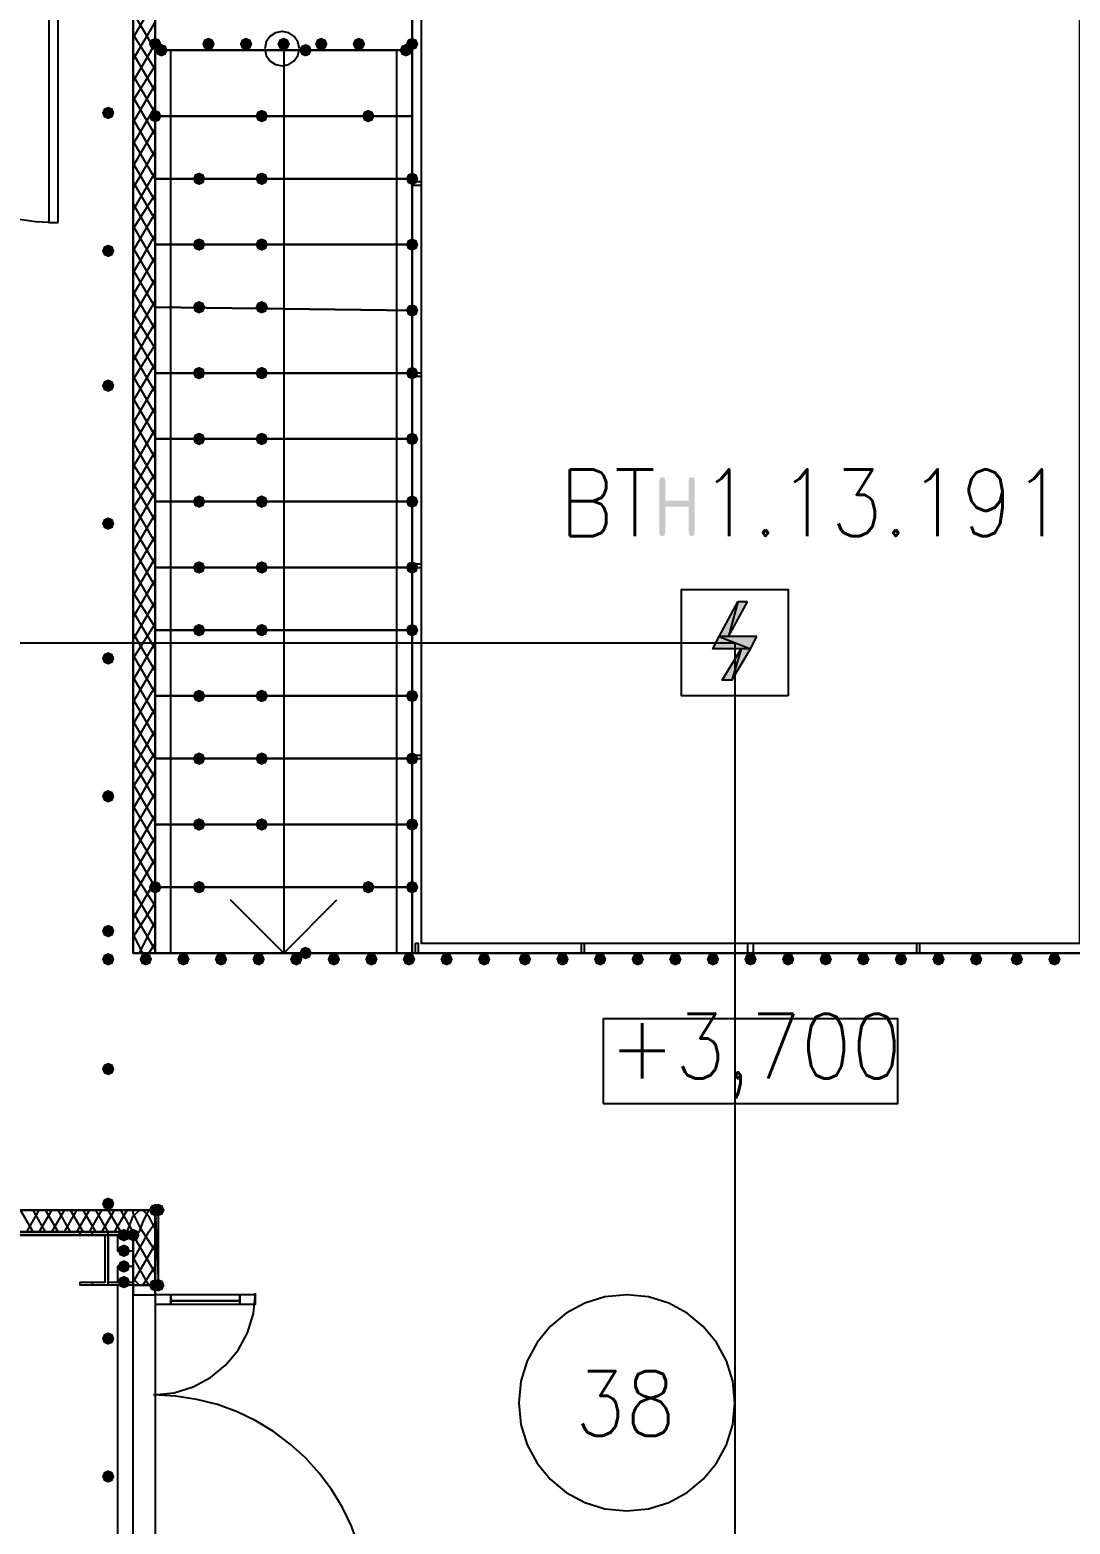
# Model space of a CAD drawing. Header units: millimetres. Extents: x 0 to 420, y 0 to 297.
# Drawn here: x 240.79 to 254.85, y 183.51 to 203.69 of the extents above; entities that cross this region are included whole.
import ezdxf

# ---------------------------------------------------------------- set-up
doc = ezdxf.new("R2010")
doc.units = ezdxf.units.MM
doc.layers.get('0').update_dxf_attribs({"linetype": 'CONTINUOUS'})
doc.styles.get("Standard").update_dxf_attribs({"font": 'STANDARD'})

msp = doc.modelspace()

# ---------------------------------------------------------------- hatches: boundary and pattern name
at = {"true_color": 0x000007}
for points in [[(242.57, 203.496333), (242.545129, 203.436537), (242.485333, 203.411667), (242.425538, 203.436537), (242.400667, 203.496333), (242.425537, 203.556129), (242.485333, 203.581), (242.545129, 203.556129)], [(242.654667, 203.411667), (242.629796, 203.351871), (242.57, 203.327), (242.510204, 203.351871), (242.485333, 203.411667), (242.510204, 203.471462), (242.57, 203.496333), (242.629796, 203.471463)], [(243.289667, 203.496333), (243.264796, 203.436537), (243.205, 203.411667), (243.145204, 203.436537), (243.120333, 203.496333), (243.145204, 203.556129), (243.205, 203.581), (243.264796, 203.556129)], [(243.797667, 203.496333), (243.772796, 203.436537), (243.713, 203.411667), (243.653204, 203.436537), (243.628333, 203.496333), (243.653204, 203.556129), (243.713, 203.581), (243.772796, 203.556129)], [(244.305667, 203.496333), (244.280796, 203.436537), (244.221, 203.411667), (244.161204, 203.436537), (244.136333, 203.496333), (244.161204, 203.556129), (244.221, 203.581), (244.280796, 203.556129)], [(244.813667, 203.496333), (244.788796, 203.436537), (244.729, 203.411667), (244.669204, 203.436537), (244.644333, 203.496333), (244.669204, 203.556129), (244.729, 203.581), (244.788796, 203.556129)], [(245.321667, 203.496333), (245.296796, 203.436537), (245.237, 203.411667), (245.177204, 203.436537), (245.152333, 203.496333), (245.177204, 203.556129), (245.237, 203.581), (245.296796, 203.556129)], [(245.956667, 203.411667), (245.931796, 203.351871), (245.872, 203.327), (245.812204, 203.351871), (245.787333, 203.411667), (245.812204, 203.471462), (245.872, 203.496333), (245.931796, 203.471463)], [(246.041333, 203.496333), (246.016462, 203.436537), (245.956667, 203.411667), (245.896871, 203.436537), (245.872, 203.496333), (245.896871, 203.556129), (245.956667, 203.581), (246.016462, 203.556129)], [(241.935, 202.565), (241.910129, 202.505204), (241.850333, 202.480333), (241.790538, 202.505204), (241.765667, 202.565), (241.790537, 202.624796), (241.850333, 202.649667), (241.910129, 202.624796)], [(241.935, 200.702333), (241.910129, 200.642537), (241.850333, 200.617667), (241.790538, 200.642537), (241.765667, 200.702333), (241.790537, 200.762129), (241.850333, 200.787), (241.910129, 200.762129)], [(241.935, 198.882), (241.910129, 198.822204), (241.850333, 198.797333), (241.790538, 198.822204), (241.765667, 198.882), (241.790537, 198.941796), (241.850333, 198.966667), (241.910129, 198.941796)], [(249.295708, 196.889687), (249.295708, 197.606267), (249.305699, 197.636032), (249.335947, 197.645954), (249.365713, 197.636032), (249.375635, 197.606267), (249.375635, 197.327352), (249.693686, 197.327352), (249.693686, 197.606267), (249.703608, 197.636032), (249.733373, 197.645954), (249.763415, 197.636032), (249.773612, 197.606267), (249.773612, 196.889687), (249.763415, 196.859921), (249.733373, 196.849999), (249.703608, 196.859921), (249.693686, 196.889687), (249.693686, 197.247977), (249.375635, 197.247977), (249.375635, 196.889687), (249.365713, 196.859921), (249.335947, 196.849999), (249.305699, 196.859921)], [(241.935, 197.019333), (241.910129, 196.959537), (241.850333, 196.934667), (241.790538, 196.959537), (241.765667, 197.019333), (241.790537, 197.079129), (241.850333, 197.104), (241.910129, 197.079129)], [(241.935, 195.199), (241.910129, 195.139204), (241.850333, 195.114333), (241.790538, 195.139204), (241.765667, 195.199), (241.790537, 195.258796), (241.850333, 195.283667), (241.910129, 195.258796)], [(241.935, 193.336333), (241.910129, 193.276537), (241.850333, 193.251667), (241.790538, 193.276537), (241.765667, 193.336333), (241.790537, 193.396129), (241.850333, 193.421), (241.910129, 193.396129)], [(241.935, 191.516), (241.910129, 191.456204), (241.850333, 191.431333), (241.790538, 191.456204), (241.765667, 191.516), (241.790537, 191.575796), (241.850333, 191.600667), (241.910129, 191.575796)], [(241.935, 191.135), (241.910129, 191.075204), (241.850333, 191.050333), (241.790538, 191.075204), (241.765667, 191.135), (241.790537, 191.194796), (241.850333, 191.219667), (241.910129, 191.194796)], [(242.443, 191.135), (242.418129, 191.075204), (242.358333, 191.050333), (242.298538, 191.075204), (242.273667, 191.135), (242.298537, 191.194796), (242.358333, 191.219667), (242.418129, 191.194796)], [(242.951, 191.135), (242.926129, 191.075204), (242.866333, 191.050333), (242.806538, 191.075204), (242.781667, 191.135), (242.806537, 191.194796), (242.866333, 191.219667), (242.926129, 191.194796)], [(243.459, 191.135), (243.434129, 191.075204), (243.374333, 191.050333), (243.314538, 191.075204), (243.289667, 191.135), (243.314537, 191.194796), (243.374333, 191.219667), (243.434129, 191.194796)], [(243.967, 191.135), (243.942129, 191.075204), (243.882333, 191.050333), (243.822538, 191.075204), (243.797667, 191.135), (243.822537, 191.194796), (243.882333, 191.219667), (243.942129, 191.194796)], [(244.475, 191.135), (244.450129, 191.075204), (244.390333, 191.050333), (244.330537, 191.075204), (244.305667, 191.135), (244.330537, 191.194796), (244.390333, 191.219667), (244.450129, 191.194796)], [(244.983, 191.135), (244.958129, 191.075204), (244.898333, 191.050333), (244.838538, 191.075204), (244.813667, 191.135), (244.838537, 191.194796), (244.898333, 191.219667), (244.958129, 191.194796)], [(245.491, 191.135), (245.466129, 191.075204), (245.406333, 191.050333), (245.346538, 191.075204), (245.321667, 191.135), (245.346537, 191.194796), (245.406333, 191.219667), (245.466129, 191.194796)], [(245.999, 191.135), (245.974129, 191.075204), (245.914333, 191.050333), (245.854537, 191.075204), (245.829667, 191.135), (245.854537, 191.194796), (245.914333, 191.219667), (245.974129, 191.194796)], [(246.507, 191.135), (246.482129, 191.075204), (246.422333, 191.050333), (246.362537, 191.075204), (246.337667, 191.135), (246.362537, 191.194796), (246.422333, 191.219667), (246.482129, 191.194796)], [(247.015, 191.135), (246.990129, 191.075204), (246.930333, 191.050333), (246.870538, 191.075204), (246.845667, 191.135), (246.870537, 191.194796), (246.930333, 191.219667), (246.990129, 191.194796)], [(247.565333, 191.135), (247.540462, 191.075204), (247.480667, 191.050333), (247.420871, 191.075204), (247.396, 191.135), (247.420871, 191.194796), (247.480667, 191.219667), (247.540462, 191.194796)], [(248.073333, 191.135), (248.048462, 191.075204), (247.988667, 191.050333), (247.928871, 191.075204), (247.904, 191.135), (247.928871, 191.194796), (247.988667, 191.219667), (248.048462, 191.194796)], [(248.581333, 191.135), (248.556462, 191.075204), (248.496667, 191.050333), (248.436871, 191.075204), (248.412, 191.135), (248.436871, 191.194796), (248.496667, 191.219667), (248.556462, 191.194796)], [(249.089333, 191.135), (249.064462, 191.075204), (249.004667, 191.050333), (248.944871, 191.075204), (248.92, 191.135), (248.944871, 191.194796), (249.004667, 191.219667), (249.064462, 191.194796)], [(249.597333, 191.135), (249.572462, 191.075204), (249.512667, 191.050333), (249.452871, 191.075204), (249.428, 191.135), (249.452871, 191.194796), (249.512667, 191.219667), (249.572462, 191.194796)], [(250.105333, 191.135), (250.080462, 191.075204), (250.020667, 191.050333), (249.960871, 191.075204), (249.936, 191.135), (249.960871, 191.194796), (250.020667, 191.219667), (250.080462, 191.194796)], [(250.613333, 191.135), (250.588462, 191.075204), (250.528667, 191.050333), (250.468871, 191.075204), (250.444, 191.135), (250.468871, 191.194796), (250.528667, 191.219667), (250.588462, 191.194796)], [(251.121333, 191.135), (251.096462, 191.075204), (251.036667, 191.050333), (250.976871, 191.075204), (250.952, 191.135), (250.976871, 191.194796), (251.036667, 191.219667), (251.096462, 191.194796)], [(251.629333, 191.135), (251.604463, 191.075204), (251.544667, 191.050333), (251.484871, 191.075204), (251.46, 191.135), (251.484871, 191.194796), (251.544667, 191.219667), (251.604462, 191.194796)], [(252.137333, 191.135), (252.112462, 191.075204), (252.052667, 191.050333), (251.992871, 191.075204), (251.968, 191.135), (251.992871, 191.194796), (252.052667, 191.219667), (252.112462, 191.194796)], [(252.645333, 191.135), (252.620462, 191.075204), (252.560667, 191.050333), (252.500871, 191.075204), (252.476, 191.135), (252.500871, 191.194796), (252.560667, 191.219667), (252.620462, 191.194796)], [(253.153333, 191.135), (253.128462, 191.075204), (253.068667, 191.050333), (253.008871, 191.075204), (252.984, 191.135), (253.008871, 191.194796), (253.068667, 191.219667), (253.128462, 191.194796)], [(253.661333, 191.135), (253.636462, 191.075204), (253.576667, 191.050333), (253.516871, 191.075204), (253.492, 191.135), (253.516871, 191.194796), (253.576667, 191.219667), (253.636462, 191.194796)], [(254.211667, 191.135), (254.186796, 191.075204), (254.127, 191.050333), (254.067204, 191.075204), (254.042333, 191.135), (254.067204, 191.194796), (254.127, 191.219667), (254.186796, 191.194796)], [(254.719667, 191.135), (254.694796, 191.075204), (254.635, 191.050333), (254.575204, 191.075204), (254.550333, 191.135), (254.575204, 191.194796), (254.635, 191.219667), (254.694796, 191.194796)], [(241.935, 189.653333), (241.910129, 189.593537), (241.850333, 189.568667), (241.790538, 189.593537), (241.765667, 189.653333), (241.790537, 189.713129), (241.850333, 189.738), (241.910129, 189.713129)], [(241.935, 187.833), (241.910129, 187.773204), (241.850333, 187.748333), (241.790538, 187.773204), (241.765667, 187.833), (241.790537, 187.892796), (241.850333, 187.917667), (241.910129, 187.892796)], [(242.146667, 187.409667), (242.121796, 187.349871), (242.062, 187.325), (242.002204, 187.349871), (241.977333, 187.409667), (242.002204, 187.469462), (242.062, 187.494333), (242.121796, 187.469463)], [(242.146667, 187.198), (242.121796, 187.138204), (242.062, 187.113333), (242.002204, 187.138204), (241.977333, 187.198), (242.002204, 187.257796), (242.062, 187.282667), (242.121796, 187.257796)], [(242.146667, 186.986333), (242.121796, 186.926537), (242.062, 186.901667), (242.002204, 186.926537), (241.977333, 186.986333), (242.002204, 187.046129), (242.062, 187.071), (242.121796, 187.046129)], [(242.146667, 186.774667), (242.121796, 186.714871), (242.062, 186.69), (242.002204, 186.714871), (241.977333, 186.774667), (242.002204, 186.834462), (242.062, 186.859333), (242.121796, 186.834463)], [(241.935, 186.012667), (241.910129, 185.952871), (241.850333, 185.928), (241.790538, 185.952871), (241.765667, 186.012667), (241.790537, 186.072462), (241.850333, 186.097333), (241.910129, 186.072463)], [(241.935, 184.15), (241.910129, 184.090204), (241.850333, 184.065333), (241.790538, 184.090204), (241.765667, 184.15), (241.790537, 184.209796), (241.850333, 184.234667), (241.910129, 184.209796)]]:
    msp.add_hatch(color=0, dxfattribs=at).paths.add_polyline_path(points, flags=0)
at = {"true_color": 0x0000fe}
for points in [[(244.602, 203.411667), (244.577129, 203.351871), (244.517333, 203.327), (244.457538, 203.351871), (244.432667, 203.411667), (244.457537, 203.471462), (244.517333, 203.496333), (244.577129, 203.471463)], [(242.57, 202.522667), (242.545129, 202.462871), (242.485333, 202.438), (242.425538, 202.462871), (242.400667, 202.522667), (242.425537, 202.582462), (242.485333, 202.607333), (242.545129, 202.582463)], [(244.009333, 202.522667), (243.984463, 202.462871), (243.924667, 202.438), (243.864871, 202.462871), (243.84, 202.522667), (243.864871, 202.582462), (243.924667, 202.607333), (243.984462, 202.582463)], [(245.448667, 202.522667), (245.423796, 202.462871), (245.364, 202.438), (245.304204, 202.462871), (245.279333, 202.522667), (245.304204, 202.582462), (245.364, 202.607333), (245.423796, 202.582463)], [(243.162667, 201.676), (243.137796, 201.616204), (243.078, 201.591333), (243.018204, 201.616204), (242.993333, 201.676), (243.018204, 201.735796), (243.078, 201.760667), (243.137796, 201.735796)], [(244.009333, 201.676), (243.984463, 201.616204), (243.924667, 201.591333), (243.864871, 201.616204), (243.84, 201.676), (243.864871, 201.735796), (243.924667, 201.760667), (243.984462, 201.735796)], [(246.041333, 201.676), (246.016462, 201.616204), (245.956667, 201.591333), (245.896871, 201.616204), (245.872, 201.676), (245.896871, 201.735796), (245.956667, 201.760667), (246.016462, 201.735796)], [(246.041333, 201.676), (246.016462, 201.616204), (245.956667, 201.591333), (245.896871, 201.616204), (245.872, 201.676), (245.896871, 201.735796), (245.956667, 201.760667), (246.016462, 201.735796)], [(243.162667, 200.787), (243.137796, 200.727204), (243.078, 200.702333), (243.018204, 200.727204), (242.993333, 200.787), (243.018204, 200.846796), (243.078, 200.871667), (243.137796, 200.846796)], [(244.009333, 200.787), (243.984463, 200.727204), (243.924667, 200.702333), (243.864871, 200.727204), (243.84, 200.787), (243.864871, 200.846796), (243.924667, 200.871667), (243.984462, 200.846796)], [(246.041333, 200.787), (246.016462, 200.727204), (245.956667, 200.702333), (245.896871, 200.727204), (245.872, 200.787), (245.896871, 200.846796), (245.956667, 200.871667), (246.016462, 200.846796)], [(243.162667, 199.940333), (243.137796, 199.880537), (243.078, 199.855667), (243.018204, 199.880537), (242.993333, 199.940333), (243.018204, 200.000129), (243.078, 200.025), (243.137796, 200.000129)], [(244.009333, 199.940333), (243.984463, 199.880537), (243.924667, 199.855667), (243.864871, 199.880537), (243.84, 199.940333), (243.864871, 200.000129), (243.924667, 200.025), (243.984462, 200.000129)], [(246.041333, 199.898), (246.016462, 199.838204), (245.956667, 199.813333), (245.896871, 199.838204), (245.872, 199.898), (245.896871, 199.957796), (245.956667, 199.982667), (246.016462, 199.957796)], [(243.162667, 199.051333), (243.137796, 198.991537), (243.078, 198.966667), (243.018204, 198.991537), (242.993333, 199.051333), (243.018204, 199.111129), (243.078, 199.136), (243.137796, 199.111129)], [(244.009333, 199.051333), (243.984463, 198.991537), (243.924667, 198.966667), (243.864871, 198.991537), (243.84, 199.051333), (243.864871, 199.111129), (243.924667, 199.136), (243.984462, 199.111129)], [(246.041333, 199.051333), (246.016462, 198.991537), (245.956667, 198.966667), (245.896871, 198.991537), (245.872, 199.051333), (245.896871, 199.111129), (245.956667, 199.136), (246.016462, 199.111129)], [(243.162667, 198.162333), (243.137796, 198.102537), (243.078, 198.077667), (243.018204, 198.102537), (242.993333, 198.162333), (243.018204, 198.222129), (243.078, 198.247), (243.137796, 198.222129)], [(244.009333, 198.162333), (243.984463, 198.102537), (243.924667, 198.077667), (243.864871, 198.102537), (243.84, 198.162333), (243.864871, 198.222129), (243.924667, 198.247), (243.984462, 198.222129)], [(246.041333, 198.162333), (246.016462, 198.102537), (245.956667, 198.077667), (245.896871, 198.102537), (245.872, 198.162333), (245.896871, 198.222129), (245.956667, 198.247), (246.016462, 198.222129)], [(246.041333, 198.162333), (246.016462, 198.102537), (245.956667, 198.077667), (245.896871, 198.102537), (245.872, 198.162333), (245.896871, 198.222129), (245.956667, 198.247), (246.016462, 198.222129)], [(243.162667, 197.315667), (243.137796, 197.255871), (243.078, 197.231), (243.018204, 197.255871), (242.993333, 197.315667), (243.018204, 197.375462), (243.078, 197.400333), (243.137796, 197.375463)], [(244.009333, 197.315667), (243.984463, 197.255871), (243.924667, 197.231), (243.864871, 197.255871), (243.84, 197.315667), (243.864871, 197.375462), (243.924667, 197.400333), (243.984462, 197.375463)], [(246.041333, 197.315667), (246.016462, 197.255871), (245.956667, 197.231), (245.896871, 197.255871), (245.872, 197.315667), (245.896871, 197.375462), (245.956667, 197.400333), (246.016462, 197.375463)], [(243.162667, 196.426667), (243.137796, 196.366871), (243.078, 196.342), (243.018204, 196.366871), (242.993333, 196.426667), (243.018204, 196.486462), (243.078, 196.511333), (243.137796, 196.486463)], [(244.009333, 196.426667), (243.984463, 196.366871), (243.924667, 196.342), (243.864871, 196.366871), (243.84, 196.426667), (243.864871, 196.486462), (243.924667, 196.511333), (243.984462, 196.486463)], [(246.041333, 196.426667), (246.016462, 196.366871), (245.956667, 196.342), (245.896871, 196.366871), (245.872, 196.426667), (245.896871, 196.486462), (245.956667, 196.511333), (246.016462, 196.486463)], [(243.162667, 195.58), (243.137796, 195.520204), (243.078, 195.495333), (243.018204, 195.520204), (242.993333, 195.58), (243.018204, 195.639796), (243.078, 195.664667), (243.137796, 195.639796)], [(244.009333, 195.58), (243.984463, 195.520204), (243.924667, 195.495333), (243.864871, 195.520204), (243.84, 195.58), (243.864871, 195.639796), (243.924667, 195.664667), (243.984462, 195.639796)], [(246.041333, 195.58), (246.016462, 195.520204), (245.956667, 195.495333), (245.896871, 195.520204), (245.872, 195.58), (245.896871, 195.639796), (245.956667, 195.664667), (246.016462, 195.639796)], [(243.162667, 194.691), (243.137796, 194.631204), (243.078, 194.606333), (243.018204, 194.631204), (242.993333, 194.691), (243.018204, 194.750796), (243.078, 194.775667), (243.137796, 194.750796)], [(244.009333, 194.691), (243.984463, 194.631204), (243.924667, 194.606333), (243.864871, 194.631204), (243.84, 194.691), (243.864871, 194.750796), (243.924667, 194.775667), (243.984462, 194.750796)], [(246.041333, 194.691), (246.016462, 194.631204), (245.956667, 194.606333), (245.896871, 194.631204), (245.872, 194.691), (245.896871, 194.750796), (245.956667, 194.775667), (246.016462, 194.750796)], [(243.162667, 193.844333), (243.137796, 193.784538), (243.078, 193.759667), (243.018204, 193.784538), (242.993333, 193.844333), (243.018204, 193.904129), (243.078, 193.929), (243.137796, 193.904129)], [(244.009333, 193.844333), (243.984463, 193.784538), (243.924667, 193.759667), (243.864871, 193.784538), (243.84, 193.844333), (243.864871, 193.904129), (243.924667, 193.929), (243.984462, 193.904129)], [(246.041333, 193.844333), (246.016462, 193.784538), (245.956667, 193.759667), (245.896871, 193.784538), (245.872, 193.844333), (245.896871, 193.904129), (245.956667, 193.929), (246.016462, 193.904129)], [(243.162667, 192.955333), (243.137796, 192.895537), (243.078, 192.870667), (243.018204, 192.895537), (242.993333, 192.955333), (243.018204, 193.015129), (243.078, 193.04), (243.137796, 193.015129)], [(244.009333, 192.955333), (243.984463, 192.895537), (243.924667, 192.870667), (243.864871, 192.895537), (243.84, 192.955333), (243.864871, 193.015129), (243.924667, 193.04), (243.984462, 193.015129)], [(246.041333, 192.955333), (246.016462, 192.895537), (245.956667, 192.870667), (245.896871, 192.895537), (245.872, 192.955333), (245.896871, 193.015129), (245.956667, 193.04), (246.016462, 193.015129)], [(242.57, 192.108667), (242.545129, 192.048871), (242.485333, 192.024), (242.425538, 192.048871), (242.400667, 192.108667), (242.425537, 192.168462), (242.485333, 192.193333), (242.545129, 192.168463)], [(243.162667, 192.108667), (243.137796, 192.048871), (243.078, 192.024), (243.018204, 192.048871), (242.993333, 192.108667), (243.018204, 192.168462), (243.078, 192.193333), (243.137796, 192.168463)], [(245.448667, 192.108667), (245.423796, 192.048871), (245.364, 192.024), (245.304204, 192.048871), (245.279333, 192.108667), (245.304204, 192.168462), (245.364, 192.193333), (245.423796, 192.168463)], [(246.041333, 192.108667), (246.016462, 192.048871), (245.956667, 192.024), (245.896871, 192.048871), (245.872, 192.108667), (245.896871, 192.168462), (245.956667, 192.193333), (246.016462, 192.168463)], [(246.041333, 192.108667), (246.016462, 192.048871), (245.956667, 192.024), (245.896871, 192.048871), (245.872, 192.108667), (245.896871, 192.168462), (245.956667, 192.193333), (246.016462, 192.168463)], [(244.602, 191.219667), (244.577129, 191.159871), (244.517333, 191.135), (244.457538, 191.159871), (244.432667, 191.219667), (244.457537, 191.279462), (244.517333, 191.304333), (244.577129, 191.279463)], [(242.57, 187.748333), (242.545129, 187.688538), (242.485333, 187.663667), (242.425538, 187.688538), (242.400667, 187.748333), (242.425537, 187.808129), (242.485333, 187.833), (242.545129, 187.808129)], [(242.612333, 187.748333), (242.587462, 187.688538), (242.527667, 187.663667), (242.467871, 187.688538), (242.443, 187.748333), (242.467871, 187.808129), (242.527667, 187.833), (242.587462, 187.808129)], [(242.273667, 187.409667), (242.248796, 187.349871), (242.189, 187.325), (242.129204, 187.349871), (242.104333, 187.409667), (242.129204, 187.469462), (242.189, 187.494333), (242.248796, 187.469463)], [(242.273667, 187.409667), (242.248796, 187.349871), (242.189, 187.325), (242.129204, 187.349871), (242.104333, 187.409667), (242.129204, 187.469462), (242.189, 187.494333), (242.248796, 187.469463)], [(242.57, 186.732333), (242.545129, 186.672537), (242.485333, 186.647667), (242.425538, 186.672537), (242.400667, 186.732333), (242.425537, 186.792129), (242.485333, 186.817), (242.545129, 186.792129)], [(242.57, 186.732333), (242.545129, 186.672537), (242.485333, 186.647667), (242.425538, 186.672537), (242.400667, 186.732333), (242.425537, 186.792129), (242.485333, 186.817), (242.545129, 186.792129)], [(242.612333, 186.732333), (242.587462, 186.672537), (242.527667, 186.647667), (242.467871, 186.672537), (242.443, 186.732333), (242.467871, 186.792129), (242.527667, 186.817), (242.587462, 186.792129)]]:
    msp.add_hatch(color=0, dxfattribs=at).paths.add_polyline_path(points, flags=0)
at = {"true_color": 0x000001}
h = msp.add_hatch(color=0, dxfattribs=at)
h.paths.add_polyline_path([(250.486334, 195.960999), (250.359334, 195.960999), (250.232334, 195.495333)], flags=0)
h.paths.add_polyline_path([(250.359334, 195.960999), (250.232334, 195.495333), (250.105334, 195.495333)], flags=0)
h = msp.add_hatch(color=0, dxfattribs=at)
h.paths.add_polyline_path([(250.613334, 195.495333), (250.105334, 195.495333), (250.528667, 195.325999)], flags=0)
h.paths.add_polyline_path([(250.105334, 195.495333), (250.528667, 195.325999), (250.020667, 195.325999)], flags=0)
h = msp.add_hatch(color=0, dxfattribs=at)
h.paths.add_polyline_path([(250.528667, 195.325999), (250.401667, 195.325999), (250.274667, 194.902666)], flags=0)
h.paths.add_polyline_path([(250.401667, 195.325999), (250.274667, 194.902666), (250.147667, 194.902666)], flags=0)
at = {"true_color": 0x000007}
h = msp.add_hatch(color=0, dxfattribs=at)
h.paths.add_polyline_path([(242.527667, 187.748333), (242.485333, 187.748333), (242.527667, 186.732333)], flags=0)
h.paths.add_polyline_path([(242.485333, 187.748333), (242.527667, 186.732333), (242.485333, 186.732333)], flags=0)
h = msp.add_hatch(color=0, dxfattribs=at)
h.paths.add_polyline_path([(242.189, 187.452), (224.578333, 187.452), (242.189, 187.409667)], flags=0)
h.paths.add_polyline_path([(224.578333, 187.452), (242.189, 187.409667), (224.578333, 187.409667)], flags=0)

# ---------------------------------------------------------------- linework, layer by layer
at = {"color": 0, "true_color": 0x000007}
for points in [[(392.938, 222.25), (258.868333, 222.25), (258.868333, 191.219667), (242.189, 191.219667), (242.189, 222.25), (108.119333, 222.25), (108.119333, 105.579333), (242.189, 105.579333), (242.189, 136.609667), (258.868333, 136.609667), (258.868333, 105.579333), (392.938, 105.579333)], [(242.189, 221.869), (242.189, 191.219667), (258.868333, 191.219667), (258.868333, 221.869), (392.557, 221.869), (392.557, 105.918), (258.868333, 105.918), (258.868333, 136.609667), (242.189, 136.609667), (242.189, 105.918), (108.500333, 105.918), (108.500333, 221.869)], [(245.956667, 206.840667), (245.956667, 214.672333), (246.083667, 214.672333), (246.083667, 206.840667), (246.083667, 214.672333), (245.956667, 214.672333), (245.956667, 206.840667), (245.956667, 204.216), (245.956667, 191.219667), (255.100667, 191.219667), (255.100667, 204.216), (255.100667, 206.840667), (255.100667, 214.672333), (254.973667, 214.672333), (254.973667, 206.840667), (254.973667, 204.216), (254.973667, 191.346667), (246.083667, 191.346667), (246.083667, 204.216), (246.083667, 206.840667), (246.083667, 214.672333), (245.956667, 214.672333)], [(242.485333, 203.411667), (245.956667, 203.411667), (245.956667, 205.994), (242.485333, 205.994)], [(241.173, 201.083333), (241.173, 203.835), (241.046, 203.835), (241.046, 201.083333)], [(242.485333, 203.411667), (242.485333, 191.219667), (242.697, 191.219667), (242.697, 203.411667)], [(242.485333, 202.522667), (245.956667, 202.522667), (245.956667, 203.411667), (242.485333, 203.411667)], [(245.745, 203.411667), (245.745, 191.219667), (245.956667, 191.219667), (245.956667, 203.411667)], [(242.485333, 201.676), (245.956667, 201.676), (245.956667, 202.522667), (242.485333, 202.522667)], [(242.485333, 200.787), (245.956667, 200.787), (245.956667, 201.676), (242.485333, 201.676)], [(245.956667, 201.591333), (246.083667, 201.591333), (246.083667, 201.633667), (245.956667, 201.633667)], [(242.485333, 199.940333), (245.956667, 199.898), (245.956667, 200.787), (242.485333, 200.787)], [(242.485333, 199.051333), (245.956667, 199.051333), (245.956667, 199.898), (242.485333, 199.940333)], [(242.485333, 198.162333), (245.956667, 198.162333), (245.956667, 199.051333), (242.485333, 199.051333)], [(245.956667, 199.009), (246.083667, 199.009), (246.083667, 199.051333), (245.956667, 199.051333)], [(242.485333, 197.315667), (245.956667, 197.315667), (245.956667, 198.162333), (242.485333, 198.162333)], [(242.485333, 196.426667), (245.956667, 196.426667), (245.956667, 197.315667), (242.485333, 197.315667)], [(242.485333, 195.58), (245.956667, 195.58), (245.956667, 196.426667), (242.485333, 196.426667)], [(245.956667, 196.426667), (246.083667, 196.426667), (246.083667, 196.469), (245.956667, 196.469)], [(242.485333, 194.691), (245.956667, 194.691), (245.956667, 195.58), (242.485333, 195.58)], [(242.485333, 193.844333), (245.956667, 193.844333), (245.956667, 194.691), (242.485333, 194.691)], [(242.485333, 192.955333), (245.956667, 192.955333), (245.956667, 193.844333), (242.485333, 193.844333)], [(245.956667, 193.844333), (246.083667, 193.844333), (246.083667, 193.886667), (245.956667, 193.886667)], [(245.956667, 192.108667), (245.956667, 191.219667), (242.485333, 191.219667), (242.485333, 192.108667), (245.956667, 192.108667), (245.956667, 192.955333), (242.485333, 192.955333), (242.485333, 192.108667)], [(245.999, 191.346667), (245.999, 191.304333), (245.999, 191.262), (245.999, 191.219667), (246.041333, 191.219667), (246.041333, 191.262), (246.041333, 191.304333), (246.041333, 191.346667)], [(248.285, 191.219667), (248.285, 191.346667), (248.242667, 191.346667), (248.242667, 191.219667)], [(250.571, 191.219667), (250.571, 191.346667), (250.486333, 191.346667), (250.486333, 191.219667)], [(252.814667, 191.219667), (252.814667, 191.346667), (252.772333, 191.346667), (252.772333, 191.219667)], [(248.539, 189.187667), (252.518333, 189.187667), (252.518333, 190.330667), (248.539, 190.330667)], [(242.527667, 187.748333), (242.485333, 187.748333), (242.527667, 186.732333)], [(242.485333, 187.748333), (242.527667, 186.732333), (242.485333, 186.732333)], [(242.485333, 187.748333), (242.485333, 186.732333), (242.527667, 186.732333), (242.527667, 187.748333)], [(242.485333, 187.748333), (242.485333, 186.732333), (242.527667, 186.732333), (242.527667, 187.748333)], [(242.189, 187.452), (224.578333, 187.452), (242.189, 187.409667)], [(224.578333, 187.452), (242.189, 187.409667), (224.578333, 187.409667)], [(224.578333, 187.409667), (242.189, 187.409667), (242.189, 187.452), (224.578333, 187.452)], [(224.578333, 187.409667), (242.189, 187.409667), (242.189, 187.452), (224.578333, 187.452)], [(242.189, 186.732333), (241.469333, 186.732333), (241.469333, 186.774667), (241.808, 186.774667), (241.808, 187.409667), (241.469333, 187.409667), (241.469333, 187.452), (242.189, 187.452), (242.189, 187.409667), (241.850333, 187.409667), (241.850333, 186.774667), (242.189, 186.774667)], [(242.189, 187.409667), (241.977333, 187.409667), (241.977333, 187.198), (242.189, 187.198), (242.189, 187.409667), (241.977333, 187.409667), (241.977333, 187.198), (242.189, 187.198)], [(242.189, 186.986333), (241.977333, 186.986333), (241.977333, 186.774667), (242.189, 186.774667), (242.189, 186.986333), (241.977333, 186.986333), (241.977333, 186.774667), (242.189, 186.774667)], [(242.189, 186.605333), (242.485333, 186.605333), (242.485333, 186.732333), (242.189, 186.732333)], [(242.189, 186.732333), (242.485333, 186.732333)], [(242.485333, 186.478333), (242.697, 186.478333), (242.697, 186.605333), (242.485333, 186.605333)], [(243.628333, 186.605333), (242.697, 186.605333), (242.697, 186.520667), (243.628333, 186.520667)], [(243.628333, 186.520667), (242.697, 186.520667), (242.697, 186.478333), (243.628333, 186.478333)], [(243.84, 186.605333), (243.628333, 186.605333), (243.628333, 186.478333), (243.84, 186.478333)]]:
    msp.add_lwpolyline(points, close=True, dxfattribs=at)
for points in [[(242.485333, 191.219667), (242.485333, 222.25)], [(242.189, 203.581), (242.485333, 204.089)], [(245.956667, 204.216), (245.956667, 191.219667)], [(245.956667, 204.216), (245.956667, 191.219667)], [(245.956667, 204.216), (245.956667, 191.219667)], [(245.956667, 204.216), (245.956667, 191.219667)], [(246.083667, 191.346667), (246.083667, 204.216)], [(246.083667, 191.346667), (246.083667, 204.216)], [(246.083667, 191.346667), (246.083667, 204.216)], [(246.083667, 191.346667), (246.083667, 204.216)], [(238.379, 203.856167), (238.393316, 203.572658), (238.435334, 203.29734), (238.50366, 203.031605), (238.596901, 202.776849), (238.713663, 202.534463), (238.852552, 202.305843), (239.012176, 202.092381), (239.191139, 201.895472), (239.388048, 201.716509), (239.601509, 201.556886), (239.83013, 201.417996), (240.072515, 201.301234), (240.327272, 201.207993), (240.593006, 201.139667), (240.868325, 201.097649), (241.151833, 201.083333)], [(242.485333, 203.411667), (242.189, 203.919667)], [(242.189, 203.835), (242.189, 191.219667), (242.485333, 191.219667)], [(242.189, 203.284667), (242.485333, 203.792667)], [(242.485333, 203.157667), (242.189, 203.623333)], [(244.432667, 203.432791), (244.414397, 203.523429), (244.364515, 203.597441), (244.290512, 203.647348), (244.199876, 203.665667), (244.109238, 203.647397), (244.035225, 203.597515), (243.985319, 203.523512), (243.967, 203.432876)], [(242.189, 202.988333), (242.485333, 203.496333)], [(243.967, 203.432876), (243.98527, 203.342238), (244.035151, 203.268225), (244.109155, 203.218319), (244.199791, 203.2), (244.290429, 203.21827), (244.364441, 203.268151), (244.414348, 203.342155), (244.432667, 203.432791)], [(242.485333, 202.861333), (242.189, 203.369333)], [(242.485333, 203.411667), (242.485333, 202.522667)], [(244.221, 203.411667), (244.221, 202.522667), (244.221, 192.108667), (244.221, 191.219667), (244.940667, 191.939333)], [(242.189, 202.734333), (242.485333, 203.2)], [(242.485333, 202.565), (242.189, 203.073)], [(242.189, 202.438), (242.485333, 202.946)], [(242.485333, 202.268667), (242.189, 202.776667)], [(242.189, 202.141667), (242.485333, 202.649667)], [(242.485333, 201.972333), (242.189, 202.480333)], [(242.189, 201.845333), (242.485333, 202.353333)], [(242.485333, 201.676), (242.189, 202.184)], [(242.189, 201.549), (242.485333, 202.057)], [(242.485333, 201.379667), (242.189, 201.887667)], [(242.189, 201.252667), (242.485333, 201.760667)], [(242.485333, 201.125667), (242.189, 201.633667)], [(242.485333, 201.676), (245.956667, 201.676)], [(242.189, 200.998667), (242.485333, 201.464333)], [(242.485333, 200.829333), (242.189, 201.337333)], [(242.189, 200.702333), (242.485333, 201.210333)], [(242.485333, 200.533), (242.189, 201.041)], [(242.189, 200.406), (242.485333, 200.914)], [(242.485333, 200.236667), (242.189, 200.744667)], [(242.189, 200.109667), (242.485333, 200.617667)], [(242.485333, 200.787), (245.956667, 200.787)], [(242.485333, 199.940333), (242.189, 200.448333)], [(242.189, 199.813333), (242.485333, 200.321333)], [(242.485333, 199.644), (242.189, 200.152)], [(242.189, 199.517), (242.485333, 200.025)], [(242.485333, 199.39), (242.189, 199.855667)], [(242.485333, 199.940333), (245.956667, 199.898)], [(242.189, 199.220667), (242.485333, 199.728667)], [(242.485333, 199.093667), (242.189, 199.601667)], [(242.189, 198.966667), (242.485333, 199.432333)], [(242.485333, 198.797333), (242.189, 199.305333)], [(242.189, 198.670333), (242.485333, 199.178333)], [(242.485333, 198.501), (242.189, 199.009)], [(242.485333, 199.051333), (245.956667, 199.051333)], [(242.189, 198.374), (242.485333, 198.882)], [(242.485333, 198.204667), (242.189, 198.712667)], [(242.189, 198.077667), (242.485333, 198.585667)], [(242.485333, 197.908333), (242.189, 198.416333)], [(242.189, 197.781333), (242.485333, 198.289333)], [(242.485333, 197.612), (242.189, 198.12)], [(242.189, 197.485), (242.485333, 197.993)], [(242.485333, 198.162333), (245.956667, 198.162333)], [(242.485333, 197.358), (242.189, 197.823667)], [(242.189, 197.231), (242.485333, 197.696667)], [(242.485333, 197.061667), (242.189, 197.569667)], [(242.189, 196.934667), (242.485333, 197.442667)], [(242.485333, 196.765333), (242.189, 197.273333)], [(242.485333, 197.315667), (245.956667, 197.315667)], [(242.189, 196.638333), (242.485333, 197.146333)], [(242.485333, 196.469), (242.189, 196.977)], [(242.189, 196.342), (242.485333, 196.85)], [(242.485333, 196.172667), (242.189, 196.680667)], [(242.189, 196.045667), (242.485333, 196.553667)], [(242.485333, 195.876333), (242.189, 196.384333)], [(242.485333, 196.426667), (245.956667, 196.426667)], [(242.189, 195.749333), (242.485333, 196.257333)], [(242.485333, 195.622333), (242.189, 196.088)], [(242.189, 195.453), (242.485333, 195.961)], [(249.597334, 196.130333), (251.036667, 196.130333)], [(242.485333, 195.326), (242.189, 195.834)], [(242.189, 195.199), (242.485333, 195.664667)], [(242.485333, 195.58), (245.956667, 195.58)], [(242.485333, 195.029667), (242.189, 195.537667)], [(242.189, 194.902667), (242.485333, 195.410667)], [(242.485333, 194.733333), (242.189, 195.241333)], [(242.189, 194.606333), (242.485333, 195.114333)], [(242.485333, 194.437), (242.189, 194.945)], [(242.189, 194.31), (242.485333, 194.818)], [(242.485333, 194.140667), (242.189, 194.648667)], [(242.485333, 194.691), (245.956667, 194.691)], [(242.189, 194.013667), (242.485333, 194.521667)], [(242.485333, 193.844333), (242.189, 194.352333)], [(242.189, 193.717333), (242.485333, 194.225333)], [(242.485333, 193.590333), (242.189, 194.056)], [(242.189, 193.463333), (242.485333, 193.929)], [(242.485333, 193.294), (242.189, 193.802)], [(242.485333, 193.844333), (245.956667, 193.844333)], [(242.189, 193.167), (242.485333, 193.675)], [(242.485333, 192.997667), (242.189, 193.505667)], [(242.189, 192.870667), (242.485333, 193.378667)], [(242.485333, 192.701333), (242.189, 193.209333)], [(242.189, 192.574333), (242.485333, 193.082333)], [(242.485333, 192.955333), (245.956667, 192.955333)], [(242.485333, 192.405), (242.189, 192.913)], [(242.189, 192.278), (242.485333, 192.786)], [(242.485333, 192.108667), (242.189, 192.616667)], [(242.189, 191.981667), (242.485333, 192.489667)], [(242.485333, 191.854667), (242.189, 192.320333)], [(242.189, 191.685333), (242.485333, 192.193333)], [(242.485333, 191.558333), (242.189, 192.066333)], [(242.485333, 192.108667), (245.956667, 192.108667)], [(245.956667, 192.108667), (242.485333, 192.108667)], [(244.221, 191.219667), (243.501333, 191.939333)], [(242.189, 191.431333), (242.485333, 191.897)], [(242.485333, 191.262), (242.189, 191.77)], [(242.273667, 191.219667), (242.485333, 191.643)], [(242.316, 191.219667), (242.189, 191.473667)], [(242.400667, 191.219667), (242.485333, 191.346667)], [(254.973667, 191.346667), (246.083667, 191.346667)], [(254.973667, 191.346667), (246.083667, 191.346667)], [(254.973667, 191.346667), (246.083667, 191.346667)], [(254.973667, 191.346667), (246.083667, 191.346667)], [(245.956667, 191.219667), (255.100667, 191.219667)], [(245.956667, 191.219667), (255.100667, 191.219667)], [(245.956667, 191.219667), (255.100667, 191.219667)], [(245.956667, 191.219667), (255.100667, 191.219667)], [(242.189, 187.748333), (237.828667, 187.748333)], [(240.834333, 187.452), (240.665, 187.748333)], [(240.749667, 187.452), (240.919, 187.748333)], [(241.003667, 187.452), (240.834333, 187.748333)], [(240.919, 187.452), (241.088333, 187.748333)], [(241.173, 187.452), (241.003667, 187.748333)], [(241.088333, 187.452), (241.257667, 187.748333)], [(241.342333, 187.452), (241.173, 187.748333)], [(241.257667, 187.452), (241.427, 187.748333)], [(241.511667, 187.452), (241.342333, 187.748333)], [(241.427, 187.452), (241.596333, 187.748333)], [(241.681, 187.452), (241.511667, 187.748333)], [(241.596333, 187.452), (241.765667, 187.748333)], [(241.850333, 187.452), (241.681, 187.748333)], [(241.765667, 187.452), (241.935, 187.748333)], [(242.019667, 187.452), (241.850333, 187.748333)], [(241.935, 187.452), (242.104333, 187.748333)], [(242.189, 187.452), (242.019667, 187.748333)], [(242.189, 187.663667), (242.273667, 187.748333)], [(242.189, 187.706), (242.189, 187.748333)], [(242.485333, 187.748333), (242.189, 187.748333)], [(242.273667, 187.536667), (242.189, 187.706)], [(242.316, 187.579), (242.400667, 187.748333)], [(242.400667, 187.663667), (242.316, 187.748333)], [(242.485333, 187.748333), (242.485333, 186.732333), (242.485333, 187.748333), (242.527667, 186.732333)], [(242.485333, 186.732333), (242.485333, 187.748333)], [(242.104333, 187.452), (242.189, 187.663667)], [(242.273667, 187.452), (242.316, 187.579)], [(242.316, 187.452), (242.273667, 187.536667)], [(242.485333, 187.494333), (242.400667, 187.663667)], [(242.400667, 187.452), (242.485333, 187.579)], [(242.189, 187.409667), (224.578333, 187.409667), (242.189, 187.452), (224.578333, 187.452)], [(237.828667, 187.452), (242.189, 187.452)], [(241.469333, 187.409667), (241.469333, 187.452)], [(241.638667, 187.409667), (241.638667, 187.452)], [(241.850333, 186.732333), (241.850333, 187.452)], [(242.019667, 187.409667), (242.019667, 187.452)], [(242.189, 187.367333), (242.273667, 187.452)], [(242.189, 187.071), (242.400667, 187.452)], [(242.189, 187.409667), (242.189, 187.452)], [(242.189, 187.452), (242.189, 186.732333)], [(242.485333, 186.901667), (242.189, 187.409667)], [(242.189, 186.774667), (242.485333, 187.282667)], [(242.485333, 187.198), (242.316, 187.452)], [(242.400667, 186.732333), (242.189, 187.113333)], [(242.316, 186.732333), (242.485333, 186.986333)], [(241.469333, 186.732333), (241.469333, 186.774667)], [(241.638667, 186.732333), (241.638667, 186.774667)], [(242.062, 186.732333), (241.977333, 186.732333), (241.977333, 184.446333)], [(242.019667, 186.732333), (242.019667, 186.774667)], [(242.189, 184.446333), (242.189, 186.732333), (242.062, 186.732333)], [(242.273667, 186.732333), (242.189, 186.817)], [(242.189, 186.732333), (242.189, 186.774667)], [(242.485333, 186.732333), (242.189, 186.732333)], [(242.464167, 185.250667), (242.741442, 185.278619), (242.999699, 185.358788), (243.233403, 185.48564), (243.437024, 185.653643), (243.605026, 185.857263), (243.731879, 186.090968), (243.812048, 186.349225), (243.84, 186.6265)], [(243.628333, 186.520667), (242.697, 186.520667)], [(250.317, 185.144833), (250.287328, 185.439177), (250.202228, 185.713329), (250.067572, 185.961416), (249.889232, 186.177566), (249.673083, 186.355905), (249.424996, 186.490561), (249.150844, 186.575661), (248.8565, 186.605333), (248.562156, 186.575661), (248.288004, 186.490561), (248.039917, 186.355905), (247.823768, 186.177566), (247.645428, 185.961416), (247.510772, 185.713329), (247.425672, 185.439177), (247.396, 185.144833)], [(245.364, 182.350833), (245.349029, 182.647328), (245.305087, 182.935257), (245.233631, 183.213163), (245.13612, 183.479588), (245.01401, 183.733075), (244.86876, 183.972167), (244.701826, 184.195405), (244.514666, 184.401333), (244.308739, 184.588492), (244.0855, 184.755426), (243.846409, 184.900677), (243.592922, 185.022786), (243.326496, 185.120298), (243.04859, 185.191753), (242.760661, 185.235695), (242.464167, 185.250667)], [(247.396, 185.144833), (247.425672, 184.85049), (247.510772, 184.576338), (247.645428, 184.328251), (247.823768, 184.112101), (248.039917, 183.933762), (248.288004, 183.799106), (248.562156, 183.714005), (248.8565, 183.684333), (249.150844, 183.714005), (249.424996, 183.799106), (249.673083, 183.933762), (249.889232, 184.112101), (250.067572, 184.328251), (250.202228, 184.576338), (250.287328, 184.85049), (250.317, 185.144833)], [(241.977333, 184.446333), (241.977333, 182.160333), (242.062, 182.160333)], [(242.062, 182.160333), (242.189, 182.160333), (242.189, 184.446333)]]:
    msp.add_lwpolyline(points, dxfattribs=at)
at = {"color": 0, "true_color": 0x0000fe}
msp.add_lwpolyline([(242.189, 221.869), (108.500333, 221.869), (108.500333, 105.918), (242.189, 105.918), (242.189, 136.609667), (258.868333, 136.609667), (258.868333, 105.918), (392.557, 105.918), (392.557, 221.869), (258.868333, 221.869), (258.868333, 191.219667), (242.189, 191.219667)], close=True, dxfattribs=at)
at = {"color": 0, "true_color": 0x000008}
for points in [[(237.828667, 203.835), (237.828667, 187.748333), (242.485333, 187.748333), (242.485333, 181.948667), (258.572, 181.948667), (258.572, 191.219667), (242.189, 191.219667), (242.189, 203.835)], [(120.734667, 187.452), (120.734667, 140.377333), (242.189, 140.377333), (242.189, 187.452)]]:
    msp.add_lwpolyline(points, close=True, dxfattribs=at)
at = {"color": 0, "true_color": 0x000001}
for points in [[(251.036667, 194.690999), (249.597334, 194.690999), (249.597334, 196.130333), (251.036667, 196.130333)], [(250.359334, 195.960999), (250.232334, 195.495333), (250.105334, 195.495333)], [(250.486334, 195.960999), (250.359334, 195.960999), (250.232334, 195.495333)], [(250.105334, 195.495333), (250.528667, 195.325999), (250.020667, 195.325999)], [(250.613334, 195.495333), (250.105334, 195.495333), (250.528667, 195.325999)], [(250.401667, 195.325999), (250.274667, 194.902666), (250.147667, 194.902666)], [(250.528667, 195.325999), (250.401667, 195.325999), (250.274667, 194.902666)]]:
    msp.add_lwpolyline(points, close=True, dxfattribs=at)
msp.add_lwpolyline([(285.115001, 137.879666), (271.907001, 137.879666), (271.187334, 137.879666), (271.187334, 123.274666), (267.716001, 123.274666), (267.716001, 134.069666), (250.317001, 134.069666), (250.317001, 149.224999), (113.749668, 149.224999), (113.749668, 178.180999), (127.762001, 178.265666), (233.934001, 178.265666), (233.934001, 195.410666), (250.317001, 195.410666), (250.317001, 163.914666), (262.085667, 163.914666), (262.085667, 178.265666), (385.953, 178.265666)], dxfattribs=at)

# ---------------------------------------------------------------- texts
at = {"color": 0, "true_color": 0x000007, "attachment_point": 1}
for s, insert, char_height, width in [('BT', (247.94633, 197.75157), 0.90157, 1.30226779), ('1.13.191', (249.85133, 197.75157), 0.90157, 3.70645452), ('+3,700', (248.62367, 190.398362), 0.872032, 3.43968177), ('38', (248.157997, 185.572369), 0.872032, 1.06581688)]:
    msp.add_mtext(s, dxfattribs=dict(at, insert=insert, char_height=char_height, width=width))

doc.saveas('drawing.dxf')
